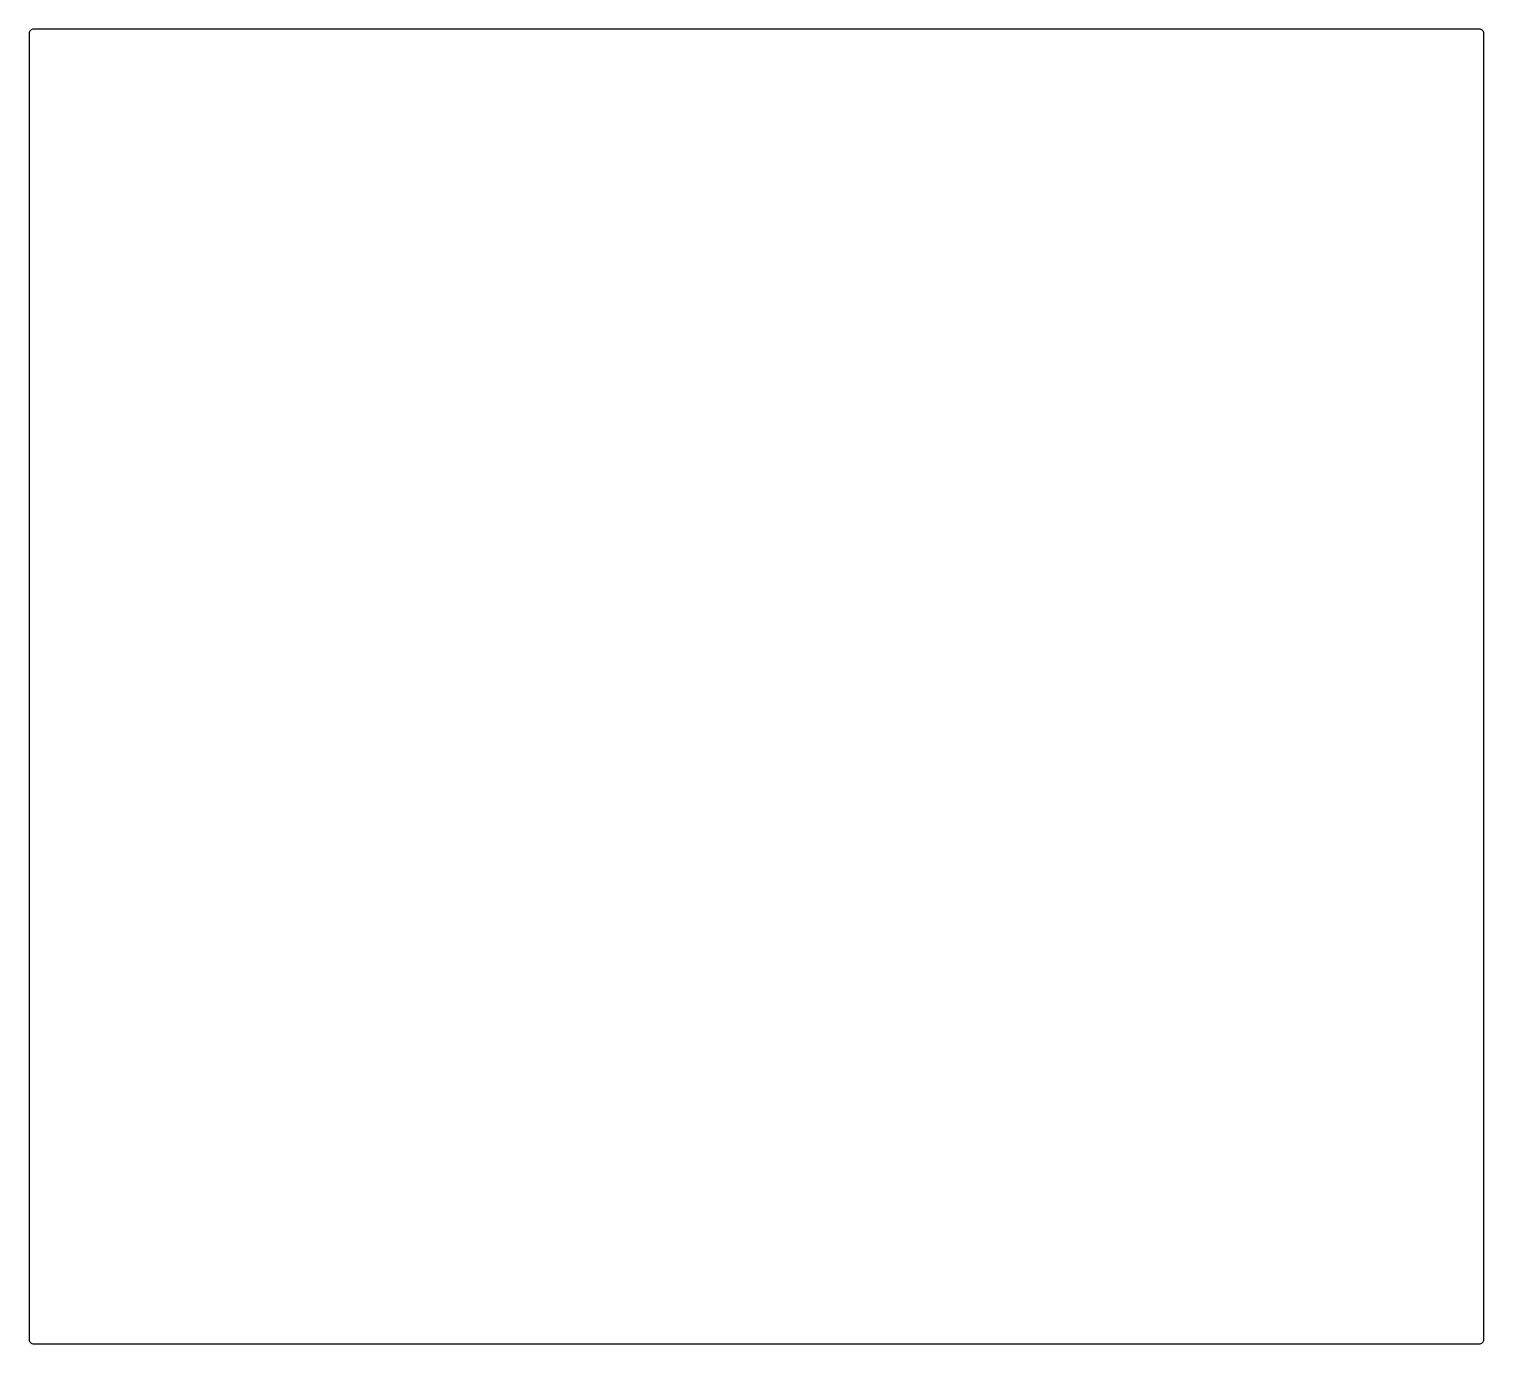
# Model space of a CAD drawing. Header units: millimetres. Extents: x -233 to 78, y -305 to -24.
import ezdxf

# ---------------------------------------------------------------- set-up
doc = ezdxf.new("R2010")
doc.units = ezdxf.units.MM
doc.layers.get('0').update_dxf_attribs({"linetype": 'CONTINUOUS'})

msp = doc.modelspace()

# ---------------------------------------------------------------- linework, layer by layer
msp.add_lwpolyline([(-232.42, -24, 0.414214), (-233.42, -25), (-233.42, -304, 0.414214), (-232.42, -305), (76.58, -305, 0.414214), (77.58, -304), (77.58, -25, 0.414214), (76.58, -24)], format="xyb", close=True)

doc.saveas('drawing.dxf')
